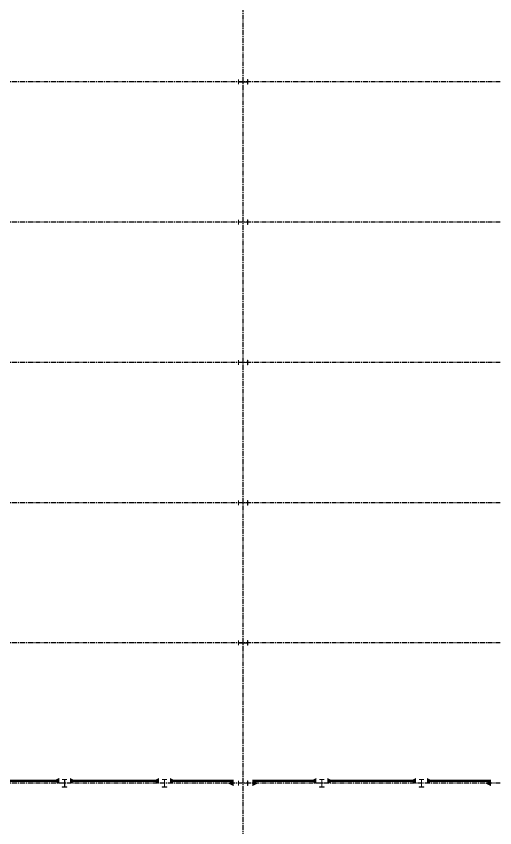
# Model space of a CAD drawing. Extents: x 782294 to 1727252, y -631030 to 17645.
# Drawn here: x 1299147 to 1329845, y -248789 to -196712 of the extents above; entities that cross this region are included whole.
import ezdxf

# ---------------------------------------------------------------- set-up
doc = ezdxf.new("R2010")
doc.units = 0
doc.linetypes.add('CENTER', pattern=[2, 1.25, -0.25, 0.25, -0.25])
doc.layers.add('!ZN3-铝板幕墙-3', color=3, linetype='Continuous')
doc.layers.add('DOTE', color=1, linetype='CENTER')
doc.layers.add('S-bea', color=40, linetype='Continuous', lineweight=0)
doc.layers.add('S-col', color=2, linetype='Continuous', lineweight=0)

# ---------------------------------------------------------------- blocks, each defined once
blk = doc.blocks.new('20250901082728')
at = {"layer": 'DOTE', "ltscale": 250}
for p, q in [((93000, -5993.9), (93000, 99662.3)), ((109500, 45000), (-8092.2, 45000)), ((109500, 36000), (-8092.2, 36000)), ((109500, 27000), (-8092.2, 27000)), ((109500, 18000), (-8092.2, 18000)), ((109500, 9000), (-8092.2, 9000)), ((109500, 0), (-8092.2, 0))]:
    blk.add_line(p, q, dxfattribs=at)
blk = doc.blocks.new('20250922143512')
at = {"layer": 'S-col'}
blk.add_lwpolyline([(-0.375, -0.188), (-0.375, 0.187), (-0.36, 0.187), (-0.36, 0.005), (0.36, 0.005), (0.36, 0.187), (0.375, 0.187), (0.375, -0.188), (0.36, -0.188), (0.36, -0.005), (-0.36, -0.005), (-0.36, -0.188)], close=True, dxfattribs=at)
blk = doc.blocks.new('A$Ccfb95ebe')
at = {"layer": 'S-bea', "const_width": 150}
for points in [[(77100, 163), (81200, 163)], [(81900, 163), (87600, 163)], [(88300, 163), (92400, 163)], [(93600, 163), (97700, 163)], [(98400, 163), (104100, 163)], [(104800, 163), (108900, 163)]]:
    blk.add_lwpolyline(points, dxfattribs=at)
at = {"layer": 'S-bea'}
for points in [[(81200, 150, 375, 0, 0), (80825, 150, 375, 0, 0)], [(81900, 150, 375, 0, 0), (82275, 150, 375, 0, 0)], [(87600, 150, 375, 0, 0), (87225, 150, 375, 0, 0)], [(88300, 150, 375, 0, 0), (88675, 150, 375, 0, 0)], [(92400, 0, 375, 0, 0), (92025, 0, 375, 0, 0)], [(92400, 0, 375, 0, 0), (92025, 0, 375, 0, 0)], [(93600, 0, 375, 0, 0), (93975, 0, 375, 0, 0)], [(97700, 150, 375, 0, 0), (97325, 150, 375, 0, 0)], [(98400, 150, 375, 0, 0), (98775, 150, 375, 0, 0)], [(104100, 150, 375, 0, 0), (103725, 150, 375, 0, 0)], [(104800, 150, 375, 0, 0), (105175, 150, 375, 0, 0)], [(108900, 0, 375, 0, 0), (108525, 0, 375, 0, 0)]]:
    blk.add_lwpolyline(points, format="xyseb", dxfattribs=at)
at = {"layer": 'S-col'}
for points in [[(81700, -250), (81400, -250), (81400, -238), (81546, -238), (81546, 238), (81400, 238), (81400, 250), (81700, 250), (81700, 238), (81554, 238), (81554, -238), (81700, -238)], [(87800, -250), (88100, -250), (88100, -238), (87954, -238), (87954, 238), (88100, 238), (88100, 250), (87800, 250), (87800, 238), (87946, 238), (87946, -238), (87800, -238)], [(98200, -250), (97900, -250), (97900, -238), (98046, -238), (98046, 238), (97900, 238), (97900, 250), (98200, 250), (98200, 238), (98054, 238), (98054, -238), (98200, -238)], [(104300, -250), (104600, -250), (104600, -238), (104454, -238), (104454, 238), (104600, 238), (104600, 250), (104300, 250), (104300, 238), (104446, 238), (104446, -238), (104300, -238)]]:
    blk.add_lwpolyline(points, close=True, dxfattribs=at)
at = {"layer": 'S-col', "xscale": 800.0000000000005, "yscale": 800.0000000000005, "zscale": 800.0000000000005}
for p in [(93000, 45000), (93000, 36000), (93000, 27000), (93000, 18000), (93000, 9000), (93000, 0)]:
    blk.add_blockref('20250922143512', p, dxfattribs=at)

msp = doc.modelspace()

# ---------------------------------------------------------------- block references
at = {"layer": '!ZN3-铝板幕墙-3', "ltscale": 1750}
msp.add_blockref('A$Ccfb95ebe', (1220701.4, -245931.2), dxfattribs=at)
at = {"ltscale": 2000}
msp.add_blockref('20250901082728', (1220701.4, -245931.2), dxfattribs=at)

doc.saveas('drawing.dxf')
